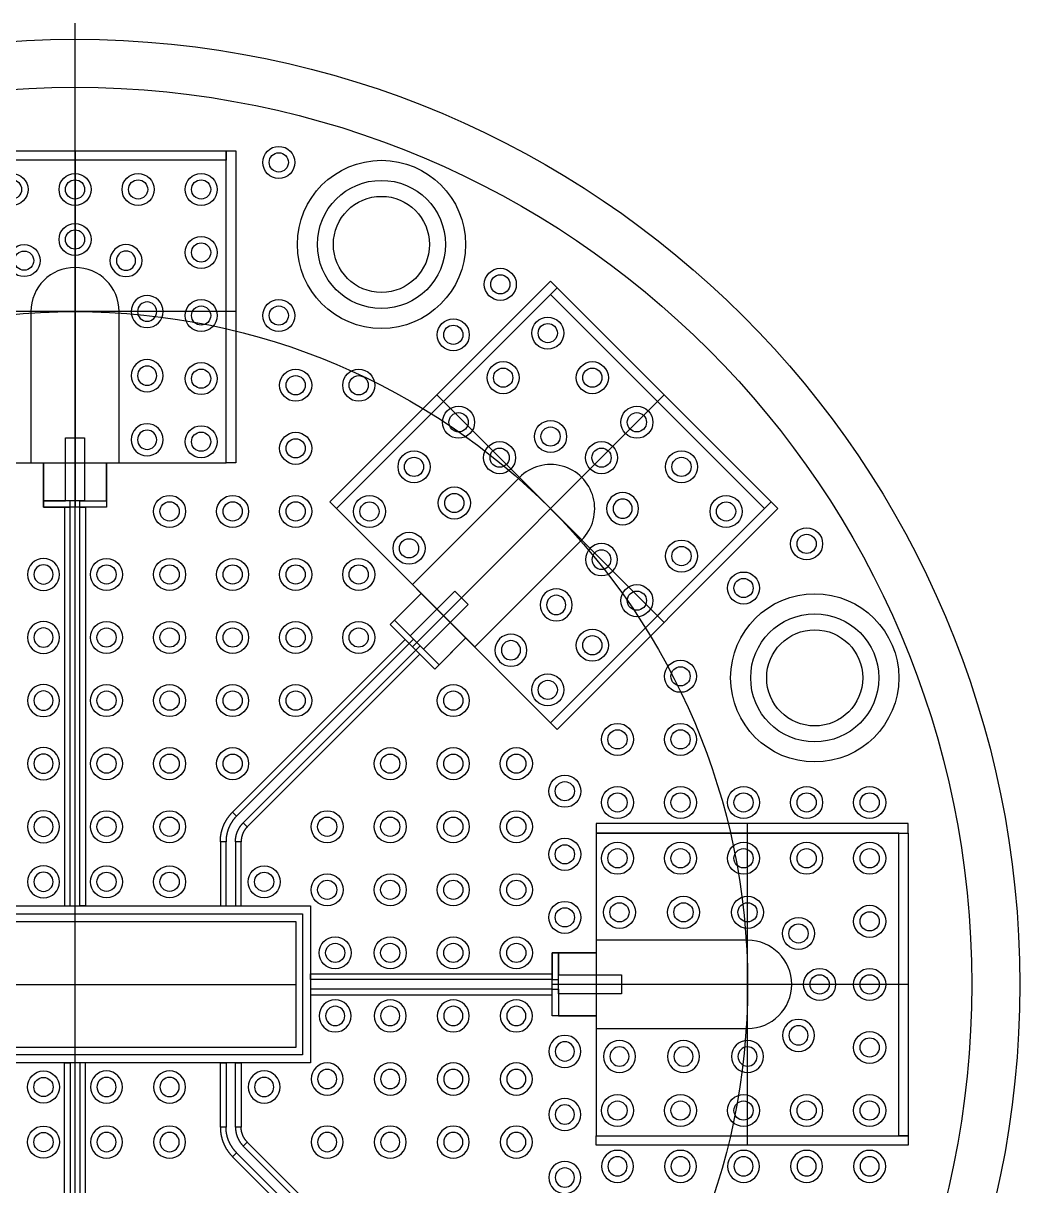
# Model space of a CAD drawing. Header units: inches. Extents: x -5.7 to 21.7, y 0 to 16.
# Drawn here: x 13.072 to 13.695, y 0.562 to 1.288 of the extents above; entities that cross this region are included whole.
import ezdxf

# ---------------------------------------------------------------- set-up
doc = ezdxf.new("R2010")
doc.units = ezdxf.units.IN
doc.header["$MEASUREMENT"] = 0
doc.layers.get('0').update_dxf_attribs({"linetype": 'CONTINUOUS'})
for name, color, linetype in [('BACKMETALIZENEGATIVE', 7, 'CONTINUOUS'), ('COMMENTS', 11, 'CONTINUOUS'), ('frame', 7, 'CONTINUOUS'), ('FRONTMETALLIZE', 90, 'CONTINUOUS'), ('HOLES', 1, 'CONTINUOUS'), ('RECESSES', 212, 'CONTINUOUS'), ('VIA', 4, 'CONTINUOUS')]:
    doc.layers.add(name, color=color, linetype=linetype)

# ---------------------------------------------------------------- blocks, each defined once
blk = doc.blocks.new('VIA012')
at = {"layer": 'COMMENTS'}
blk.add_circle((0, 0), 0.01, dxfattribs=at)
at = {"layer": 'VIA'}
blk.add_circle((0, 0), 0.006, dxfattribs=at)
blk = doc.blocks.new('octobox_2x7_chip')
at = {"layer": 'BACKMETALIZENEGATIVE'}
for centre in [(-14.59939, -2.41625), (-14.32879, -2.68684)]:
    blk.add_circle(centre, 0.04, dxfattribs=at)
at = {"layer": 'COMMENTS'}
for p, q in [((-14.79073, -2.35779), (-14.79073, -2.58023)), ((-14.69034, -2.45819), (-14.89113, -2.45819)), ((-14.42276, -2.51021), (-14.58005, -2.6675)), ((-14.42276, -2.65219), (-14.56474, -2.51021)), ((-14.37073, -2.97858), (-14.37073, -2.77779)), ((-14.92853, -2.87819), (-14.65294, -2.87819)), ((-14.27034, -2.87819), (-14.49278, -2.87819))]:
    blk.add_line(p, q, dxfattribs=at)
blk.add_lwpolyline([(-14.79073, -3.47819), (-14.79073, -2.27819)], dxfattribs=at)
for points in [[(-14.88522, -2.55267), (-14.69625, -2.55267), (-14.69625, -2.3637), (-14.88522, -2.3637)], [(-14.62738, -2.5812), (-14.49375, -2.71483), (-14.36012, -2.5812), (-14.49375, -2.44757)], [(-14.81829, -2.55267), (-14.76318, -2.55267), (-14.76318, -2.45819), (-14.81829, -2.45819)], [(-14.79664, -2.5763), (-14.79664, -2.53693), (-14.78483, -2.53693), (-14.78483, -2.5763)], [(-14.81042, -2.58023), (-14.81042, -2.55267), (-14.77105, -2.55267), (-14.77105, -2.58023)], [(-14.58005, -2.62853), (-14.54108, -2.6675), (-14.47426, -2.60069), (-14.51324, -2.56171)], [(-14.59397, -2.65358), (-14.57448, -2.6341), (-14.54664, -2.66193), (-14.56613, -2.68142)], [(-14.58144, -2.66054), (-14.5536, -2.6327), (-14.54525, -2.64105), (-14.57309, -2.66889)], [(-14.46522, -2.7837), (-14.46522, -2.97267), (-14.27625, -2.97267), (-14.27625, -2.7837)], [(-14.92853, -2.83882), (-14.65294, -2.83882), (-14.65294, -2.91756), (-14.92853, -2.91756)], [(-14.46522, -2.85063), (-14.46522, -2.90575), (-14.37073, -2.90575), (-14.37073, -2.85063)], [(-14.49278, -2.8585), (-14.46522, -2.8585), (-14.46522, -2.89787), (-14.49278, -2.89787)], [(-14.48884, -2.87228), (-14.44947, -2.87228), (-14.44947, -2.88409), (-14.48884, -2.88409)]]:
    blk.add_lwpolyline(points, close=True, dxfattribs=at)
for centre, radius in [((-14.59939, -2.41625), 0.0525), ((-14.79073, -2.87819), 0.42), ((-14.32879, -2.68684), 0.0525)]:
    blk.add_circle(centre, radius, dxfattribs=at)
at = {"layer": 'frame'}
blk.add_circle((-14.79073, -2.87819), 0.56, dxfattribs=at)
at = {"layer": 'FRONTMETALLIZE'}
for points in [[(-14.69625, -2.35779), (-14.69625, -2.3637), (-14.88522, -2.3637), (-14.88522, -2.35779)], [(-14.69034, -2.35779), (-14.69034, -2.55267), (-14.69625, -2.55267), (-14.69625, -2.35779)], [(-14.49375, -2.43922), (-14.63155, -2.57703), (-14.62738, -2.5812), (-14.48957, -2.4434)], [(-14.35595, -2.57703), (-14.36012, -2.5812), (-14.49375, -2.44757), (-14.48957, -2.4434)], [(-14.81042, -2.5763), (-14.81042, -2.58023), (-14.79369, -2.58023), (-14.79369, -2.5763)], [(-14.79723, -2.82919), (-14.79369, -2.82919), (-14.79369, -2.58023), (-14.79723, -2.58023)], [(-14.77105, -2.5763), (-14.77105, -2.58023), (-14.78778, -2.58023), (-14.78778, -2.5763)], [(-14.78778, -2.58023), (-14.78424, -2.58023), (-14.78424, -2.82919), (-14.78778, -2.82919)], [(-14.35177, -2.5812), (-14.48957, -2.719), (-14.49375, -2.71483), (-14.35595, -2.57703)], [(-14.59119, -2.6508), (-14.59397, -2.65358), (-14.58214, -2.66541), (-14.57935, -2.66263)], [(-14.58214, -2.66541), (-14.68982, -2.77309), (-14.69232, -2.77059), (-14.58464, -2.66291)], [(-14.57796, -2.66959), (-14.68564, -2.77727), (-14.68314, -2.77978), (-14.57546, -2.6721)], [(-14.56335, -2.67864), (-14.56613, -2.68142), (-14.57796, -2.66959), (-14.57518, -2.66681)], [(-14.27034, -2.77779), (-14.46522, -2.77779), (-14.46522, -2.7837), (-14.27034, -2.7837)], [(-14.27034, -2.97267), (-14.27625, -2.97267), (-14.27625, -2.7837), (-14.27034, -2.7837)], [(-14.69999, -2.82919), (-14.69645, -2.82919), (-14.69645, -2.7891), (-14.69999, -2.7891)], [(-14.69054, -2.82919), (-14.687, -2.82919), (-14.687, -2.7891), (-14.69054, -2.7891)], [(-14.93773, -2.82919), (-14.64373, -2.82919), (-14.64373, -2.92719), (-14.93773, -2.92719)], [(-14.48884, -2.8585), (-14.49278, -2.8585), (-14.49278, -2.87523), (-14.48884, -2.87523)], [(-14.64373, -2.87169), (-14.49278, -2.87169), (-14.49278, -2.87523), (-14.64373, -2.87523)], [(-14.64373, -2.88468), (-14.49278, -2.88468), (-14.49278, -2.88114), (-14.64373, -2.88114)], [(-14.48884, -2.89787), (-14.49278, -2.89787), (-14.49278, -2.88114), (-14.48884, -2.88114)], [(-14.79723, -2.92719), (-14.79369, -2.92719), (-14.79369, -3.17614), (-14.79723, -3.17614)], [(-14.78778, -3.17614), (-14.78424, -3.17614), (-14.78424, -2.92719), (-14.78778, -2.92719)], [(-14.69999, -2.92719), (-14.69645, -2.92719), (-14.69645, -2.96727), (-14.69999, -2.96727)], [(-14.69054, -2.92719), (-14.687, -2.92719), (-14.687, -2.96727), (-14.69054, -2.96727)], [(-14.27034, -2.97858), (-14.46522, -2.97858), (-14.46522, -2.97267), (-14.27034, -2.97267)], [(-14.57796, -3.08678), (-14.68564, -2.9791), (-14.68314, -2.9766), (-14.57546, -3.08428)], [(-14.58214, -3.09096), (-14.68982, -2.98328), (-14.69232, -2.98578), (-14.58464, -3.09346)]]:
    blk.add_lwpolyline(points, close=True, dxfattribs=at)
for points in [[(-14.78483, -2.5763), (-14.77105, -2.5763), (-14.77105, -2.55267), (-14.76318, -2.55267), (-14.76318, -2.45819, 1), (-14.81829, -2.45819), (-14.81829, -2.55267), (-14.81042, -2.55267), (-14.81042, -2.5763), (-14.79664, -2.5763), (-14.79664, -2.53693), (-14.78483, -2.53693), (-14.78483, -2.5763)], [(-14.57309, -2.66889), (-14.56335, -2.67864), (-14.54664, -2.66193), (-14.54108, -2.6675), (-14.47426, -2.60069, 1), (-14.51324, -2.56171), (-14.58005, -2.62853), (-14.57448, -2.6341), (-14.59119, -2.6508), (-14.58144, -2.66054), (-14.5536, -2.6327), (-14.54525, -2.64105), (-14.57309, -2.66889)], [(-14.48884, -2.88409), (-14.48884, -2.89787), (-14.46522, -2.89787), (-14.46522, -2.90575), (-14.37073, -2.90575, 1), (-14.37073, -2.85063), (-14.46522, -2.85063), (-14.46522, -2.8585), (-14.48884, -2.8585), (-14.48884, -2.87228), (-14.44947, -2.87228), (-14.44947, -2.88409), (-14.48884, -2.88409)]]:
    blk.add_lwpolyline(points, format="xyb", close=True, dxfattribs=at)
for points in [[(-14.68982, -2.77309, 0), (-14.68996, -2.77323, 0), (-14.6901, -2.77338, 0), (-14.69023, -2.77352, 0), (-14.69037, -2.77366, 0), (-14.6905, -2.77381, 0), (-14.69063, -2.77395, 0), (-14.69077, -2.7741, 0), (-14.6909, -2.77425, 0), (-14.69103, -2.7744, 0), (-14.69115, -2.77455, 0), (-14.69128, -2.7747, 0), (-14.6914, -2.77486, 0), (-14.69153, -2.77501, 0), (-14.69165, -2.77516, 0), (-14.69177, -2.77532, 0), (-14.69189, -2.77548, 0), (-14.69201, -2.77564, 0), (-14.69213, -2.7758, 0), (-14.69224, -2.77596, 0), (-14.69236, -2.77612, 0), (-14.69247, -2.77628, 0), (-14.69258, -2.77644, 0), (-14.69269, -2.77661, 0), (-14.6928, -2.77677, 0), (-14.6929, -2.77694, 0), (-14.69301, -2.77711, 0), (-14.69311, -2.77727, 0), (-14.69322, -2.77744, 0), (-14.69332, -2.77761, 0), (-14.69342, -2.77778, 0), (-14.69351, -2.77795, 0), (-14.69361, -2.77813, 0), (-14.69371, -2.7783, 0), (-14.6938, -2.77847, 0), (-14.69389, -2.77865, 0), (-14.69398, -2.77882, 0), (-14.69407, -2.779, 0), (-14.69416, -2.77918, 0), (-14.69424, -2.77936, 0), (-14.69433, -2.77953, 0), (-14.69441, -2.77971, 0), (-14.69449, -2.77989, 0), (-14.69457, -2.78007, 0), (-14.69465, -2.78026, 0), (-14.69473, -2.78044, 0), (-14.6948, -2.78062, 0), (-14.69487, -2.7808, 0), (-14.69495, -2.78099, 0), (-14.69502, -2.78117, 0), (-14.69508, -2.78136, 0), (-14.69515, -2.78155, 0), (-14.69522, -2.78173, 0), (-14.69528, -2.78192, 0), (-14.69534, -2.78211, 0), (-14.6954, -2.78229, 0), (-14.69546, -2.78248, 0), (-14.69552, -2.78267, 0), (-14.69557, -2.78286, 0), (-14.69563, -2.78305, 0), (-14.69568, -2.78324, 0), (-14.69573, -2.78343, 0), (-14.69578, -2.78363, 0), (-14.69582, -2.78382, 0), (-14.69587, -2.78401, 0), (-14.69591, -2.7842, 0), (-14.69595, -2.7844, 0), (-14.69599, -2.78459, 0), (-14.69603, -2.78478, 0), (-14.69607, -2.78498, 0), (-14.69611, -2.78517, 0), (-14.69614, -2.78537, 0), (-14.69617, -2.78556, 0), (-14.6962, -2.78576, 0), (-14.69623, -2.78595, 0), (-14.69626, -2.78615, 0), (-14.69628, -2.78634, 0), (-14.6963, -2.78654, 0), (-14.69633, -2.78674, 0), (-14.69635, -2.78693, 0), (-14.69636, -2.78713, 0), (-14.69638, -2.78733, 0), (-14.69639, -2.78752, 0), (-14.69641, -2.78772, 0), (-14.69642, -2.78792, 0), (-14.69643, -2.78811, 0), (-14.69644, -2.78831, 0), (-14.69644, -2.78851, 0), (-14.69645, -2.78871, 0), (-14.69645, -2.7889, 0), (-14.69645, -2.7891, 0), (-14.69999, -2.7891, 0), (-14.69999, -2.78887, 0), (-14.69999, -2.78864, 0), (-14.69998, -2.78842, 0), (-14.69998, -2.78819, 0), (-14.69997, -2.78796, 0), (-14.69996, -2.78773, 0), (-14.69994, -2.7875, 0), (-14.69993, -2.78728, 0), (-14.69991, -2.78705, 0), (-14.69989, -2.78682, 0), (-14.69987, -2.78659, 0), (-14.69985, -2.78637, 0), (-14.69982, -2.78614, 0), (-14.6998, -2.78591, 0), (-14.69977, -2.78568, 0), (-14.69974, -2.78546, 0), (-14.6997, -2.78523, 0), (-14.69967, -2.78501, 0), (-14.69963, -2.78478, 0), (-14.69959, -2.78456, 0), (-14.69955, -2.78433, 0), (-14.69951, -2.78411, 0), (-14.69947, -2.78388, 0), (-14.69942, -2.78366, 0), (-14.69937, -2.78344, 0), (-14.69932, -2.78321, 0), (-14.69927, -2.78299, 0), (-14.69921, -2.78277, 0), (-14.69916, -2.78255, 0), (-14.6991, -2.78233, 0), (-14.69904, -2.78211, 0), (-14.69898, -2.78189, 0), (-14.69891, -2.78167, 0), (-14.69885, -2.78145, 0), (-14.69878, -2.78123, 0), (-14.69871, -2.78101, 0), (-14.69864, -2.78079, 0), (-14.69857, -2.78058, 0), (-14.69849, -2.78036, 0), (-14.69841, -2.78015, 0), (-14.69833, -2.77993, 0), (-14.69825, -2.77972, 0), (-14.69817, -2.77951, 0), (-14.69809, -2.77929, 0), (-14.698, -2.77908, 0), (-14.69791, -2.77887, 0), (-14.69782, -2.77866, 0), (-14.69773, -2.77845, 0), (-14.69764, -2.77824, 0), (-14.69754, -2.77804, 0), (-14.69744, -2.77783, 0), (-14.69734, -2.77762, 0), (-14.69724, -2.77742, 0), (-14.69714, -2.77722, 0), (-14.69703, -2.77701, 0), (-14.69693, -2.77681, 0), (-14.69682, -2.77661, 0), (-14.69671, -2.77641, 0), (-14.6966, -2.77621, 0), (-14.69648, -2.77601, 0), (-14.69637, -2.77581, 0), (-14.69625, -2.77562, 0), (-14.69613, -2.77542, 0), (-14.69601, -2.77523, 0), (-14.69589, -2.77503, 0), (-14.69577, -2.77484, 0), (-14.69564, -2.77465, 0), (-14.69552, -2.77446, 0), (-14.69539, -2.77427, 0), (-14.69526, -2.77408, 0), (-14.69513, -2.7739, 0), (-14.69499, -2.77371, 0), (-14.69486, -2.77353, 0), (-14.69472, -2.77335, 0), (-14.69458, -2.77316, 0), (-14.69444, -2.77298, 0), (-14.6943, -2.7728, 0), (-14.69416, -2.77263, 0), (-14.69401, -2.77245, 0), (-14.69387, -2.77227, 0), (-14.69372, -2.7721, 0), (-14.69357, -2.77193, 0), (-14.69342, -2.77175, 0), (-14.69327, -2.77158, 0), (-14.69311, -2.77141, 0), (-14.69296, -2.77125, 0), (-14.6928, -2.77108, 0), (-14.69264, -2.77091, 0), (-14.69249, -2.77075, 0), (-14.69232, -2.77059, 0), (-14.68982, -2.77309, 0)], [(-14.69054, -2.7891, 0), (-14.69054, -2.78896, 0), (-14.69054, -2.78881, 0), (-14.69054, -2.78866, 0), (-14.69053, -2.78852, 0), (-14.69053, -2.78837, 0), (-14.69052, -2.78823, 0), (-14.69051, -2.78808, 0), (-14.6905, -2.78793, 0), (-14.69049, -2.78779, 0), (-14.69048, -2.78764, 0), (-14.69047, -2.7875, 0), (-14.69045, -2.78735, 0), (-14.69044, -2.78721, 0), (-14.69042, -2.78706, 0), (-14.6904, -2.78692, 0), (-14.69038, -2.78677, 0), (-14.69036, -2.78663, 0), (-14.69034, -2.78648, 0), (-14.69031, -2.78634, 0), (-14.69029, -2.7862, 0), (-14.69026, -2.78605, 0), (-14.69024, -2.78591, 0), (-14.69021, -2.78577, 0), (-14.69018, -2.78562, 0), (-14.69015, -2.78548, 0), (-14.69011, -2.78534, 0), (-14.69008, -2.7852, 0), (-14.69005, -2.78505, 0), (-14.69001, -2.78491, 0), (-14.68997, -2.78477, 0), (-14.68994, -2.78463, 0), (-14.6899, -2.78449, 0), (-14.68985, -2.78435, 0), (-14.68981, -2.78421, 0), (-14.68977, -2.78407, 0), (-14.68972, -2.78393, 0), (-14.68968, -2.78379, 0), (-14.68963, -2.78365, 0), (-14.68958, -2.78352, 0), (-14.68953, -2.78338, 0), (-14.68948, -2.78324, 0), (-14.68943, -2.78311, 0), (-14.68938, -2.78297, 0), (-14.68933, -2.78283, 0), (-14.68927, -2.7827, 0), (-14.68921, -2.78256, 0), (-14.68916, -2.78243, 0), (-14.6891, -2.7823, 0), (-14.68904, -2.78216, 0), (-14.68898, -2.78203, 0), (-14.68891, -2.7819, 0), (-14.68885, -2.78177, 0), (-14.68879, -2.78164, 0), (-14.68872, -2.78151, 0), (-14.68865, -2.78138, 0), (-14.68859, -2.78125, 0), (-14.68852, -2.78112, 0), (-14.68845, -2.78099, 0), (-14.68837, -2.78086, 0), (-14.6883, -2.78074, 0), (-14.68823, -2.78061, 0), (-14.68815, -2.78048, 0), (-14.68808, -2.78036, 0), (-14.688, -2.78023, 0), (-14.68792, -2.78011, 0), (-14.68784, -2.77999, 0), (-14.68776, -2.77987, 0), (-14.68768, -2.77975, 0), (-14.6876, -2.77962, 0), (-14.68752, -2.7795, 0), (-14.68743, -2.77939, 0), (-14.68735, -2.77927, 0), (-14.68726, -2.77915, 0), (-14.68717, -2.77903, 0), (-14.68709, -2.77892, 0), (-14.687, -2.7788, 0), (-14.68691, -2.77869, 0), (-14.68681, -2.77857, 0), (-14.68672, -2.77846, 0), (-14.68663, -2.77835, 0), (-14.68653, -2.77823, 0), (-14.68644, -2.77812, 0), (-14.68634, -2.77801, 0), (-14.68625, -2.77791, 0), (-14.68615, -2.7778, 0), (-14.68605, -2.77769, 0), (-14.68595, -2.77758, 0), (-14.68585, -2.77748, 0), (-14.68575, -2.77737, 0), (-14.68564, -2.77727, 0), (-14.68314, -2.77978, 0), (-14.68322, -2.77986, 0), (-14.6833, -2.77994, 0), (-14.68338, -2.78002, 0), (-14.68346, -2.78011, 0), (-14.68354, -2.78019, 0), (-14.68361, -2.78028, 0), (-14.68369, -2.78036, 0), (-14.68377, -2.78045, 0), (-14.68384, -2.78054, 0), (-14.68391, -2.78062, 0), (-14.68399, -2.78071, 0), (-14.68406, -2.7808, 0), (-14.68413, -2.78089, 0), (-14.6842, -2.78098, 0), (-14.68427, -2.78107, 0), (-14.68434, -2.78116, 0), (-14.68441, -2.78126, 0), (-14.68448, -2.78135, 0), (-14.68455, -2.78144, 0), (-14.68462, -2.78154, 0), (-14.68468, -2.78163, 0), (-14.68475, -2.78173, 0), (-14.68481, -2.78182, 0), (-14.68487, -2.78192, 0), (-14.68493, -2.78202, 0), (-14.685, -2.78211, 0), (-14.68506, -2.78221, 0), (-14.68512, -2.78231, 0), (-14.68518, -2.78241, 0), (-14.68523, -2.78251, 0), (-14.68529, -2.78261, 0), (-14.68535, -2.78271, 0), (-14.6854, -2.78281, 0), (-14.68546, -2.78291, 0), (-14.68551, -2.78301, 0), (-14.68556, -2.78311, 0), (-14.68561, -2.78322, 0), (-14.68567, -2.78332, 0), (-14.68572, -2.78342, 0), (-14.68576, -2.78353, 0), (-14.68581, -2.78363, 0), (-14.68586, -2.78374, 0), (-14.68591, -2.78384, 0), (-14.68595, -2.78395, 0), (-14.686, -2.78405, 0), (-14.68604, -2.78416, 0), (-14.68608, -2.78427, 0), (-14.68612, -2.78438, 0), (-14.68617, -2.78448, 0), (-14.68621, -2.78459, 0), (-14.68624, -2.7847, 0), (-14.68628, -2.78481, 0), (-14.68632, -2.78492, 0), (-14.68635, -2.78503, 0), (-14.68639, -2.78514, 0), (-14.68642, -2.78525, 0), (-14.68646, -2.78536, 0), (-14.68649, -2.78547, 0), (-14.68652, -2.78558, 0), (-14.68655, -2.78569, 0), (-14.68658, -2.7858, 0), (-14.68661, -2.78591, 0), (-14.68664, -2.78602, 0), (-14.68666, -2.78613, 0), (-14.68669, -2.78625, 0), (-14.68671, -2.78636, 0), (-14.68674, -2.78647, 0), (-14.68676, -2.78659, 0), (-14.68678, -2.7867, 0), (-14.6868, -2.78681, 0), (-14.68682, -2.78692, 0), (-14.68684, -2.78704, 0), (-14.68686, -2.78715, 0), (-14.68687, -2.78727, 0), (-14.68689, -2.78738, 0), (-14.6869, -2.78749, 0), (-14.68692, -2.78761, 0), (-14.68693, -2.78772, 0), (-14.68694, -2.78784, 0), (-14.68695, -2.78795, 0), (-14.68696, -2.78807, 0), (-14.68697, -2.78818, 0), (-14.68698, -2.7883, 0), (-14.68698, -2.78841, 0), (-14.68699, -2.78853, 0), (-14.68699, -2.78864, 0), (-14.687, -2.78876, 0), (-14.687, -2.78887, 0), (-14.687, -2.78899, 0), (-14.687, -2.7891, 0), (-14.69054, -2.7891, 0)], [(-14.68982, -2.98328, 0), (-14.68996, -2.98314, 0), (-14.6901, -2.983, 0), (-14.69023, -2.98285, 0), (-14.69037, -2.98271, 0), (-14.6905, -2.98256, 0), (-14.69063, -2.98242, 0), (-14.69077, -2.98227, 0), (-14.6909, -2.98212, 0), (-14.69103, -2.98197, 0), (-14.69115, -2.98182, 0), (-14.69128, -2.98167, 0), (-14.6914, -2.98152, 0), (-14.69153, -2.98136, 0), (-14.69165, -2.98121, 0), (-14.69177, -2.98105, 0), (-14.69189, -2.98089, 0), (-14.69201, -2.98074, 0), (-14.69213, -2.98058, 0), (-14.69224, -2.98042, 0), (-14.69236, -2.98025, 0), (-14.69247, -2.98009, 0), (-14.69258, -2.97993, 0), (-14.69269, -2.97976, 0), (-14.6928, -2.9796, 0), (-14.6929, -2.97943, 0), (-14.69301, -2.97927, 0), (-14.69311, -2.9791, 0), (-14.69322, -2.97893, 0), (-14.69332, -2.97876, 0), (-14.69342, -2.97859, 0), (-14.69351, -2.97842, 0), (-14.69361, -2.97825, 0), (-14.69371, -2.97807, 0), (-14.6938, -2.9779, 0), (-14.69389, -2.97772, 0), (-14.69398, -2.97755, 0), (-14.69407, -2.97737, 0), (-14.69416, -2.97719, 0), (-14.69424, -2.97702, 0), (-14.69433, -2.97684, 0), (-14.69441, -2.97666, 0), (-14.69449, -2.97648, 0), (-14.69457, -2.9763, 0), (-14.69465, -2.97612, 0), (-14.69473, -2.97593, 0), (-14.6948, -2.97575, 0), (-14.69487, -2.97557, 0), (-14.69495, -2.97538, 0), (-14.69502, -2.9752, 0), (-14.69508, -2.97501, 0), (-14.69515, -2.97483, 0), (-14.69522, -2.97464, 0), (-14.69528, -2.97445, 0), (-14.69534, -2.97427, 0), (-14.6954, -2.97408, 0), (-14.69546, -2.97389, 0), (-14.69552, -2.9737, 0), (-14.69557, -2.97351, 0), (-14.69563, -2.97332, 0), (-14.69568, -2.97313, 0), (-14.69573, -2.97294, 0), (-14.69578, -2.97275, 0), (-14.69582, -2.97256, 0), (-14.69587, -2.97236, 0), (-14.69591, -2.97217, 0), (-14.69595, -2.97198, 0), (-14.69599, -2.97178, 0), (-14.69603, -2.97159, 0), (-14.69607, -2.9714, 0), (-14.69611, -2.9712, 0), (-14.69614, -2.97101, 0), (-14.69617, -2.97081, 0), (-14.6962, -2.97062, 0), (-14.69623, -2.97042, 0), (-14.69626, -2.97023, 0), (-14.69628, -2.97003, 0), (-14.6963, -2.96983, 0), (-14.69633, -2.96964, 0), (-14.69635, -2.96944, 0), (-14.69636, -2.96924, 0), (-14.69638, -2.96905, 0), (-14.69639, -2.96885, 0), (-14.69641, -2.96865, 0), (-14.69642, -2.96846, 0), (-14.69643, -2.96826, 0), (-14.69644, -2.96806, 0), (-14.69644, -2.96786, 0), (-14.69645, -2.96767, 0), (-14.69645, -2.96747, 0), (-14.69645, -2.96727, 0), (-14.69999, -2.96727, 0), (-14.69999, -2.9675, 0), (-14.69999, -2.96773, 0), (-14.69998, -2.96796, 0), (-14.69998, -2.96818, 0), (-14.69997, -2.96841, 0), (-14.69996, -2.96864, 0), (-14.69994, -2.96887, 0), (-14.69993, -2.9691, 0), (-14.69991, -2.96932, 0), (-14.69989, -2.96955, 0), (-14.69987, -2.96978, 0), (-14.69985, -2.97001, 0), (-14.69982, -2.97023, 0), (-14.6998, -2.97046, 0), (-14.69977, -2.97069, 0), (-14.69974, -2.97091, 0), (-14.6997, -2.97114, 0), (-14.69967, -2.97137, 0), (-14.69963, -2.97159, 0), (-14.69959, -2.97182, 0), (-14.69955, -2.97204, 0), (-14.69951, -2.97227, 0), (-14.69947, -2.97249, 0), (-14.69942, -2.97271, 0), (-14.69937, -2.97294, 0), (-14.69932, -2.97316, 0), (-14.69927, -2.97338, 0), (-14.69921, -2.9736, 0), (-14.69916, -2.97383, 0), (-14.6991, -2.97405, 0), (-14.69904, -2.97427, 0), (-14.69898, -2.97449, 0), (-14.69891, -2.97471, 0), (-14.69885, -2.97492, 0), (-14.69878, -2.97514, 0), (-14.69871, -2.97536, 0), (-14.69864, -2.97558, 0), (-14.69857, -2.97579, 0), (-14.69849, -2.97601, 0), (-14.69841, -2.97622, 0), (-14.69833, -2.97644, 0), (-14.69825, -2.97665, 0), (-14.69817, -2.97687, 0), (-14.69809, -2.97708, 0), (-14.698, -2.97729, 0), (-14.69791, -2.9775, 0), (-14.69782, -2.97771, 0), (-14.69773, -2.97792, 0), (-14.69764, -2.97813, 0), (-14.69754, -2.97833, 0), (-14.69744, -2.97854, 0), (-14.69734, -2.97875, 0), (-14.69724, -2.97895, 0), (-14.69714, -2.97916, 0), (-14.69703, -2.97936, 0), (-14.69693, -2.97956, 0), (-14.69682, -2.97976, 0), (-14.69671, -2.97996, 0), (-14.6966, -2.98016, 0), (-14.69648, -2.98036, 0), (-14.69637, -2.98056, 0), (-14.69625, -2.98075, 0), (-14.69613, -2.98095, 0), (-14.69601, -2.98114, 0), (-14.69589, -2.98134, 0), (-14.69577, -2.98153, 0), (-14.69564, -2.98172, 0), (-14.69552, -2.98191, 0), (-14.69539, -2.9821, 0), (-14.69526, -2.98229, 0), (-14.69513, -2.98247, 0), (-14.69499, -2.98266, 0), (-14.69486, -2.98284, 0), (-14.69472, -2.98303, 0), (-14.69458, -2.98321, 0), (-14.69444, -2.98339, 0), (-14.6943, -2.98357, 0), (-14.69416, -2.98375, 0), (-14.69401, -2.98392, 0), (-14.69387, -2.9841, 0), (-14.69372, -2.98427, 0), (-14.69357, -2.98445, 0), (-14.69342, -2.98462, 0), (-14.69327, -2.98479, 0), (-14.69311, -2.98496, 0), (-14.69296, -2.98513, 0), (-14.6928, -2.98529, 0), (-14.69264, -2.98546, 0), (-14.69249, -2.98562, 0), (-14.69232, -2.98578, 0), (-14.68982, -2.98328, 0)], [(-14.69054, -2.96727, 0), (-14.69054, -2.96742, 0), (-14.69054, -2.96756, 0), (-14.69054, -2.96771, 0), (-14.69053, -2.96785, 0), (-14.69053, -2.968, 0), (-14.69052, -2.96815, 0), (-14.69051, -2.96829, 0), (-14.6905, -2.96844, 0), (-14.69049, -2.96858, 0), (-14.69048, -2.96873, 0), (-14.69047, -2.96887, 0), (-14.69045, -2.96902, 0), (-14.69044, -2.96916, 0), (-14.69042, -2.96931, 0), (-14.6904, -2.96945, 0), (-14.69038, -2.9696, 0), (-14.69036, -2.96974, 0), (-14.69034, -2.96989, 0), (-14.69031, -2.97003, 0), (-14.69029, -2.97018, 0), (-14.69026, -2.97032, 0), (-14.69024, -2.97046, 0), (-14.69021, -2.97061, 0), (-14.69018, -2.97075, 0), (-14.69015, -2.97089, 0), (-14.69011, -2.97103, 0), (-14.69008, -2.97118, 0), (-14.69005, -2.97132, 0), (-14.69001, -2.97146, 0), (-14.68997, -2.9716, 0), (-14.68994, -2.97174, 0), (-14.6899, -2.97188, 0), (-14.68985, -2.97202, 0), (-14.68981, -2.97216, 0), (-14.68977, -2.9723, 0), (-14.68972, -2.97244, 0), (-14.68968, -2.97258, 0), (-14.68963, -2.97272, 0), (-14.68958, -2.97286, 0), (-14.68953, -2.97299, 0), (-14.68948, -2.97313, 0), (-14.68943, -2.97327, 0), (-14.68938, -2.9734, 0), (-14.68933, -2.97354, 0), (-14.68927, -2.97367, 0), (-14.68921, -2.97381, 0), (-14.68916, -2.97394, 0), (-14.6891, -2.97408, 0), (-14.68904, -2.97421, 0), (-14.68898, -2.97434, 0), (-14.68891, -2.97447, 0), (-14.68885, -2.97461, 0), (-14.68879, -2.97474, 0), (-14.68872, -2.97487, 0), (-14.68865, -2.975, 0), (-14.68859, -2.97513, 0), (-14.68852, -2.97525, 0), (-14.68845, -2.97538, 0), (-14.68837, -2.97551, 0), (-14.6883, -2.97564, 0), (-14.68823, -2.97576, 0), (-14.68815, -2.97589, 0), (-14.68808, -2.97601, 0), (-14.688, -2.97614, 0), (-14.68792, -2.97626, 0), (-14.68784, -2.97638, 0), (-14.68776, -2.97651, 0), (-14.68768, -2.97663, 0), (-14.6876, -2.97675, 0), (-14.68752, -2.97687, 0), (-14.68743, -2.97699, 0), (-14.68735, -2.97711, 0), (-14.68726, -2.97722, 0), (-14.68717, -2.97734, 0), (-14.68709, -2.97746, 0), (-14.687, -2.97757, 0), (-14.68691, -2.97769, 0), (-14.68681, -2.9778, 0), (-14.68672, -2.97791, 0), (-14.68663, -2.97803, 0), (-14.68653, -2.97814, 0), (-14.68644, -2.97825, 0), (-14.68634, -2.97836, 0), (-14.68625, -2.97847, 0), (-14.68615, -2.97857, 0), (-14.68605, -2.97868, 0), (-14.68595, -2.97879, 0), (-14.68585, -2.97889, 0), (-14.68575, -2.979, 0), (-14.68564, -2.9791, 0), (-14.68314, -2.9766, 0), (-14.68322, -2.97651, 0), (-14.6833, -2.97643, 0), (-14.68338, -2.97635, 0), (-14.68346, -2.97627, 0), (-14.68354, -2.97618, 0), (-14.68361, -2.9761, 0), (-14.68369, -2.97601, 0), (-14.68377, -2.97592, 0), (-14.68384, -2.97584, 0), (-14.68391, -2.97575, 0), (-14.68399, -2.97566, 0), (-14.68406, -2.97557, 0), (-14.68413, -2.97548, 0), (-14.6842, -2.97539, 0), (-14.68427, -2.9753, 0), (-14.68434, -2.97521, 0), (-14.68441, -2.97512, 0), (-14.68448, -2.97502, 0), (-14.68455, -2.97493, 0), (-14.68462, -2.97484, 0), (-14.68468, -2.97474, 0), (-14.68475, -2.97465, 0), (-14.68481, -2.97455, 0), (-14.68487, -2.97445, 0), (-14.68493, -2.97436, 0), (-14.685, -2.97426, 0), (-14.68506, -2.97416, 0), (-14.68512, -2.97406, 0), (-14.68518, -2.97396, 0), (-14.68523, -2.97386, 0), (-14.68529, -2.97376, 0), (-14.68535, -2.97366, 0), (-14.6854, -2.97356, 0), (-14.68546, -2.97346, 0), (-14.68551, -2.97336, 0), (-14.68556, -2.97326, 0), (-14.68561, -2.97316, 0), (-14.68567, -2.97305, 0), (-14.68572, -2.97295, 0), (-14.68576, -2.97284, 0), (-14.68581, -2.97274, 0), (-14.68586, -2.97263, 0), (-14.68591, -2.97253, 0), (-14.68595, -2.97242, 0), (-14.686, -2.97232, 0), (-14.68604, -2.97221, 0), (-14.68608, -2.9721, 0), (-14.68612, -2.972, 0), (-14.68617, -2.97189, 0), (-14.68621, -2.97178, 0), (-14.68624, -2.97167, 0), (-14.68628, -2.97156, 0), (-14.68632, -2.97146, 0), (-14.68635, -2.97135, 0), (-14.68639, -2.97124, 0), (-14.68642, -2.97113, 0), (-14.68646, -2.97102, 0), (-14.68649, -2.97091, 0), (-14.68652, -2.97079, 0), (-14.68655, -2.97068, 0), (-14.68658, -2.97057, 0), (-14.68661, -2.97046, 0), (-14.68664, -2.97035, 0), (-14.68666, -2.97024, 0), (-14.68669, -2.97012, 0), (-14.68671, -2.97001, 0), (-14.68674, -2.9699, 0), (-14.68676, -2.96979, 0), (-14.68678, -2.96967, 0), (-14.6868, -2.96956, 0), (-14.68682, -2.96945, 0), (-14.68684, -2.96933, 0), (-14.68686, -2.96922, 0), (-14.68687, -2.96911, 0), (-14.68689, -2.96899, 0), (-14.6869, -2.96888, 0), (-14.68692, -2.96876, 0), (-14.68693, -2.96865, 0), (-14.68694, -2.96853, 0), (-14.68695, -2.96842, 0), (-14.68696, -2.96831, 0), (-14.68697, -2.96819, 0), (-14.68698, -2.96808, 0), (-14.68698, -2.96796, 0), (-14.68699, -2.96785, 0), (-14.68699, -2.96773, 0), (-14.687, -2.96762, 0), (-14.687, -2.9675, 0), (-14.687, -2.96739, 0), (-14.687, -2.96727, 0), (-14.69054, -2.96727, 0)]]:
    blk.add_polyline3d(points, dxfattribs=at)
for centre in [(-14.59939, -2.41625), (-14.32879, -2.68684)]:
    blk.add_circle(centre, 0.04, dxfattribs=at)
at = {"layer": 'HOLES'}
for centre, radius in [((-14.79073, -2.87819), 0.59), ((-14.59939, -2.41625), 0.03), ((-14.32879, -2.68684), 0.03)]:
    blk.add_circle(centre, radius, dxfattribs=at)
at = {"layer": 'RECESSES'}
blk.add_lwpolyline([(-14.93273, -2.83419), (-14.64873, -2.83419), (-14.64873, -2.92219), (-14.93273, -2.92219)], close=True, dxfattribs=at)
at = {"layer": 'VIA'}
for p, rotation in [((-14.6635, -2.36505), 269.9999999994527), ((-14.79073, -2.41319), 270), ((-14.82255, -2.42637), 314.9999999999999), ((-14.52514, -2.44118), 269.9999999994527), ((-14.6635, -2.46067), 269.9999999994527), ((-14.49551, -2.47161), 314.9999999999999), ((-14.55451, -2.47267), 269.9999999994527), ((-14.52335, -2.49944), 314.9999999999999), ((-14.46767, -2.49944), 314.9999999999999), ((-14.65294, -2.50417), 269.9999999994527), ((-14.61357, -2.50417), 269.9999999994527), ((-14.55119, -2.52728), 314.9999999999999), ((-14.43983, -2.52728), 314.9999999999999), ((-14.49375, -2.5362), 270), ((-14.65294, -2.54354), 269.9999999994527), ((-14.52557, -2.54938), 314.9999999999999), ((-14.46193, -2.54938), 224.9999999999999), ((-14.57903, -2.55512), 314.9999999999999), ((-14.41199, -2.55512), 314.9999999999999), ((-14.60686, -2.58296), 314.9999999999999), ((-14.55385, -2.57767), 314.9999999999999), ((-14.38415, -2.58296), 314.9999999999999), ((-14.73168, -2.58291), 269.9999999994527), ((-14.69231, -2.58291), 269.9999999994527), ((-14.65294, -2.58291), 269.9999999994527), ((-14.58214, -2.60595), 314.9999999999999), ((-14.41199, -2.6108), 314.9999999999999), ((-14.33385, -2.60319), 269.9999999994527), ((-14.77105, -2.62228), 269.9999999994527), ((-14.73168, -2.62228), 269.9999999994527), ((-14.69231, -2.62228), 269.9999999994527), ((-14.65294, -2.62228), 269.9999999994527), ((-14.61357, -2.62228), 269.9999999994527), ((-14.43983, -2.63864), 314.9999999999999), ((-14.37322, -2.63075), 269.9999999994527), ((-14.77105, -2.66165), 269.9999999994527), ((-14.73168, -2.66165), 269.9999999994527), ((-14.69231, -2.66165), 269.9999999994527), ((-14.65294, -2.66165), 269.9999999994527), ((-14.61357, -2.66165), 269.9999999994527), ((-14.46767, -2.66648), 314.9999999999999), ((-14.41259, -2.68586), 269.9999999994527), ((-14.49551, -2.69432), 314.9999999999999), ((-14.77105, -2.70102), 269.9999999994527), ((-14.73168, -2.70102), 269.9999999994527), ((-14.69231, -2.70102), 269.9999999994527), ((-14.65294, -2.70102), 269.9999999994527), ((-14.55451, -2.70102), 269.9999999994527), ((-14.45196, -2.72523), 269.9999999994527), ((-14.41259, -2.72523), 269.9999999994527), ((-14.77105, -2.74039), 269.9999999994527), ((-14.73168, -2.74039), 269.9999999994527), ((-14.69231, -2.74039), 269.9999999994527), ((-14.59388, -2.74039), 269.9999999994527), ((-14.55451, -2.74039), 269.9999999994527), ((-14.51514, -2.74039), 269.9999999994527), ((-14.48485, -2.75761), 269.9999999994527), ((-14.45196, -2.7646), 269.9999999994527), ((-14.41259, -2.7646), 269.9999999994527), ((-14.37322, -2.7646), 269.9999999994527), ((-14.33385, -2.7646), 269.9999999994527), ((-14.29448, -2.7646), 269.9999999994527), ((-14.77105, -2.77976), 269.9999999994527), ((-14.73168, -2.77976), 269.9999999994527), ((-14.63325, -2.77976), 269.9999999994527), ((-14.59388, -2.77976), 269.9999999994527), ((-14.55451, -2.77976), 269.9999999994527), ((-14.51514, -2.77976), 269.9999999994527), ((-14.48485, -2.79698), 269.9999999994527), ((-14.45196, -2.79945), 270), ((-14.41259, -2.79945), 270), ((-14.37322, -2.79945), 270), ((-14.33385, -2.79945), 270), ((-14.29448, -2.79945), 270), ((-14.77105, -2.81413), 269.9999999994527), ((-14.73168, -2.81413), 269.9999999994527), ((-14.67262, -2.81413), 269.9999999994527), ((-14.63325, -2.81913), 269.9999999994527), ((-14.59388, -2.81913), 269.9999999994527), ((-14.55451, -2.81913), 269.9999999994527), ((-14.51514, -2.81913), 269.9999999994527), ((-14.48485, -2.83635), 269.9999999994527), ((-14.45073, -2.83319), 270), ((-14.41073, -2.83319), 270), ((-14.37073, -2.83319), 270), ((-14.29448, -2.83882), 270), ((-14.33891, -2.84637), 224.9999999999999), ((-14.62825, -2.8585), 269.9999999994527), ((-14.59388, -2.8585), 269.9999999994527), ((-14.55451, -2.8585), 269.9999999994527), ((-14.51514, -2.8585), 269.9999999994527), ((-14.32573, -2.87819), 180), ((-14.29448, -2.87819), 270), ((-14.29448, -2.91756), 270), ((-14.81042, -2.94224), 89.99999999989903), ((-14.45196, -2.95693), 270), ((-14.41259, -2.95693), 270), ((-14.37322, -2.95693), 270), ((-14.33385, -2.95693), 270), ((-14.29448, -2.95693), 270), ((-14.81042, -2.97661), 89.99999999989903)]:
    blk.add_blockref('VIA012', p, dxfattribs=dict(at, rotation=rotation))
for p in [(-14.8301, -2.38193), (-14.79073, -2.38193), (-14.75136, -2.38193), (-14.71199, -2.38193), (-14.71199, -2.4213), (-14.71199, -2.46067), (-14.71199, -2.50004), (-14.71199, -2.53941)]:
    blk.add_blockref('VIA012', p, dxfattribs=at)
at = {"layer": 'VIA', "xscale": -1}
for p, rotation in [((-14.75891, -2.42637), 44.99999999999986), ((-14.46193, -2.61302), 314.9999999999999), ((-14.81042, -2.62228), 90), ((-14.49021, -2.64131), 314.9999999999999), ((-14.81042, -2.66165), 90), ((-14.5185, -2.66959), 314.9999999999999), ((-14.81042, -2.70102), 90), ((-14.81042, -2.74039), 90), ((-14.81042, -2.77976), 90), ((-14.81042, -2.81413), 90), ((-14.62825, -2.89787), 270.000000000446), ((-14.59388, -2.89787), 270.000000000446), ((-14.55451, -2.89787), 270.000000000446), ((-14.51514, -2.89787), 270.000000000446), ((-14.33891, -2.91001), 315.0000000000002), ((-14.48485, -2.92002), 270.000000000446), ((-14.45073, -2.92319), 270), ((-14.41073, -2.92319), 270), ((-14.37073, -2.92319), 270), ((-14.63325, -2.93724), 270.000000000446), ((-14.59388, -2.93724), 270.000000000446), ((-14.55451, -2.93724), 270.000000000446), ((-14.51514, -2.93724), 270.000000000446), ((-14.77105, -2.94224), 270.000000000446), ((-14.73168, -2.94224), 270.000000000446), ((-14.67262, -2.94224), 270.000000000446), ((-14.48485, -2.95939), 270.000000000446), ((-14.77105, -2.97661), 270.000000000446), ((-14.73168, -2.97661), 270.000000000446), ((-14.63325, -2.97661), 270.000000000446), ((-14.59388, -2.97661), 270.000000000446), ((-14.55451, -2.97661), 270.000000000446), ((-14.51514, -2.97661), 270.000000000446), ((-14.45196, -2.99177), 270.000000000446), ((-14.41259, -2.99177), 270.000000000446), ((-14.37322, -2.99177), 270.000000000446), ((-14.33385, -2.99177), 270.000000000446), ((-14.29448, -2.99177), 270.000000000446), ((-14.48485, -2.99876), 270.000000000446)]:
    blk.add_blockref('VIA012', p, dxfattribs=dict(at, rotation=rotation))
for p in [(-14.74573, -2.45819), (-14.74573, -2.49819), (-14.74573, -2.53819), (-14.44875, -2.5812)]:
    blk.add_blockref('VIA012', p, dxfattribs=at)

msp = doc.modelspace()

# ---------------------------------------------------------------- block references
msp.add_blockref('octobox_2x7_chip', (27.89543, 3.56612))

doc.saveas('drawing.dxf')
